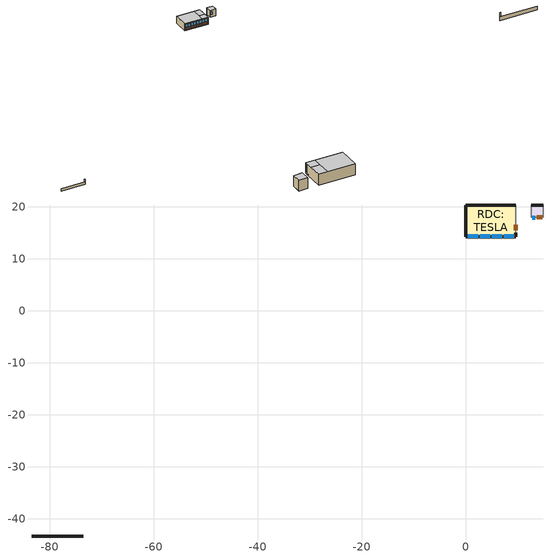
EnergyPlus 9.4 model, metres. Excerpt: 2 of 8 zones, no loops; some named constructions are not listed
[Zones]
RDC:LOCALTECH
 floor outside (NR3 - Plancher - externe): 14.88,17.96 12.53,17.96 12.53,20.36 14.88,20.36 z0.03
 wall outside (NR3 - Nord): 14.88,20.36 12.53,20.36 z0.03:2.92
 wall outside (LinearBridgingConstruction): -73.6,-43.29 -73.83,-43.29 z-12.2:-11.2
 wall to RDC:HALLRDC (NR3 - Cloisons interieures): 12.53,17.96 14.88,17.96 z0.03:2.92
 wall to RDC:HALLRDC (NR3 - Cloison interieur coupe feu): 12.53,20.36 12.53,17.96 z0.03:2.92
 wall to RDC:LUMIERE (NR3 - Cloisons interieures): 14.88,17.96 14.88,20.36 z0.03:2.92
 window inside (NR3 - vitrage intern - 1001): 12.76,17.9 13.28,17.9 z1.23:2.3
 door inside (NR 3 - Portes_Rev): 13.57,17.96 14.72,17.96 z0.2:2.34
 ceiling to Etage:LOCALSERVEURS (NR3 - Plancher - intermédiaire_Reversed): 12.53,17.96 14.88,17.96 14.88,20.36 12.53,20.36 z2.92
RDC:TESLA
 floor outside (NR3 - Plancher - externe): 9.59,14.3 -0.07,14.3 -0.07,20.36 9.59,20.36 z0.03
 wall outside (NR3 - Nord): 9.59,20.36 -0.07,20.36 z0.03:2.92
 wall outside (NR3 - Mur EST et OUEST SUD): -0.07,20.36 -0.07,14.3 9.59,14.3 9.59,15.02 z0.03:2.92
 wall outside (LinearBridgingConstruction): -73.6,-43.29 -83.5,-43.29 z-13.3:-12.3
 wall to RDC:HALLRDC (NR3 - Cloison interieur coupe feu): 9.59,15.02 9.59,20.36 z0.03:2.92
 window (SGG PLT XN 4/16/4 - 1006): 8.3,14.36 9.24,14.36 / 7.28,14.36 8.22,14.36 / 6,14.36 6.94,14.36 / 3.7,14.36 4.64,14.36 / 2.69,14.36 3.62,14.36 / 1.4,14.36 2.34,14.36 z1.25:2.52
 window (NR3 - Double vitrage feuilleté_Z-30 - 1007): 4.99,14.36 5.92,14.36 / 0.39,14.36 1.32,14.36 z1.25:2.52
 door inside (NR 3 - Portes_Rev): 9.59,15.46 9.59,16.61 z0.2:2.34
 door (NR3 - Panneaux avec émalit): 4.95,14.3 5.96,14.3 / 5.96,14.3 6.98,14.3 / 2.65,14.3 4.68,14.3 / 7.24,14.3 9.28,14.3 / 0.35,14.3 2.38,14.3 z0.21:1.2
 ceiling to RDC:HALLRDC (NR3 - Plafond_RdC_Reversed_Rev): 7.24,14.3 9.59,14.3 9.59,16.6 7.24,16.6 z2.92
 ceiling to Etage:BUREAUETAGE (NR3 - Plancher - intermédiaire_Reversed): 7.24,16.6 9.59,16.6 9.59,20.36 7.24,20.36 z2.92
 ceiling to Etage:NOBEL (NR3 - Plancher - intermédiaire_Reversed): -0.07,14.3 7.24,14.3 7.24,20.36 -0.07,20.36 z2.92
[MaterialProperty:GlazingSpectralData]
Saint-Gobain Glass SGG VISION-LITE 44.2mm <VISION-LITE 44.2mm.SGG>: Wavelength 1 {micron}=0.3; Transmittance 1=0.003; Front Reflectance 1=0.173; Back Reflectance 1=0.171; Wavelength 2 {micron}=0.305; Transmittance 2=0.009; Front Reflectance 2=0.142; Back Reflectance 2=0.141; Wavelength 3 {micron}=0.31; Transmittance 3=0.001; Front Reflectance 3=0.121; Back Reflectance 3=0.122; Wavelength 4 {micron}=0.315; Transmittance 4=0; Front Reflectance 4=0.095; Back Reflectance 4=0.098; Wavelength 5 {micron}=0.32; Transmittance 5=0; Front Reflectance 5=0.078; Back Reflectance 5=0.077; N21=0.325; N22=0; N23=0.06; N24=0.061; N25=0.33; N26=0; N27=0.043; N28=0.044; N29=0.335; N30=0.001; N31=0.035; N32=0.036; N33=0.34; N34=0.003; N35=0.032; N36=0.034; N37=0.345; N38=0; N39=0.028; N40=0.025; N41=0.35; N42=0; N43=0.029; N44=0.025; N45=0.355; N46=0.001; N47=0.03; N48=0.028; N49=0.36; N50=0; N51=0.029; N52=0.03; N53=0.365; N54=0.001; N55=0.034; N56=0.033; N57=0.37; N58=0.001; N59=0.033; N60=0.034; N61=0.375; N62=0.016; N63=0.033; N64=0.034; N65=0.38; N66=0.104; N67=0.035; N68=0.036; N69=0.385; N70=0.305; N71=0.038; N72=0.038; N73=0.39; N74=0.601; N75=0.046; N76=0.046; N77=0.395; N78=0.698; N79=0.049; N80=0.049; N81=0.4; N82=0.798; N83=0.052; N84=0.053; N85=0.405; N86=0.816; N87=0.05; N88=0.05; N89=0.41; N90=0.834; N91=0.048; N92=0.047; N93=0.415; N94=0.846; N95=0.044; N96=0.044; N97=0.42; N98=0.856; N99=0.04; N100=0.041; N101=0.425; N102=0.867; N103=0.037; N104=0.037; N105=0.43; N106=0.874; N107=0.034; N108=0.034; N109=0.435; N110=0.885; N111=0.031; N112=0.031; N113=0.44; N114=0.892; N115=0.029; N116=0.028; N117=0.445; N118=0.9; N119=0.025; N120=0.025; N121=0.45; N122=0.909; N123=0.023; N124=0.023; N125=0.455; N126=0.913; N127=0.02; N128=0.02; N129=0.46; N130=0.918; N131=0.018; N132=0.018; N133=0.465; N134=0.924; N135=0.017; N136=0.017; N137=0.47; N138=0.929; N139=0.016; N140=0.015; N141=0.475; N142=0.933; N143=0.015; N144=0.014; N145=0.48; N146=0.936; N147=0.015; N148=0.015; N149=0.485; N150=0.94; N151=0.015; N152=0.014; N153=0.49; N154=0.942; N155=0.014; N156=0.013; N157=0.495; N158=0.944; N159=0.014; N160=0.014; N161=0.5; N162=0.947; N163=0.013; N164=0.014; N165=0.505; N166=0.949; N167=0.014; N168=0.014; N169=0.51; N170=0.951; N171=0.014; N172=0.015; N173=0.515; N174=0.953; N175=0.013; N176=0.013; N177=0.52; N178=0.956; N179=0.013; N180=0.013; N181=0.525; N182=0.956; N183=0.014; N184=0.013; N185=0.53; N186=0.955; N187=0.014; N188=0.013; N189=0.535; N190=0.955; N191=0.013; N192=0.013; N193=0.54; N194=0.954; N195=0.013; N196=0.014; N197=0.545; N198=0.955; N199=0.013; N200=0.012; N201=0.55; N202=0.955; N203=0.013; N204=0.013; N205=0.555; N206=0.953; N207=0.013; N208=0.012; N209=0.56; N210=0.951; N211=0.011; N212=0.012; N213=0.565; N214=0.949; N215=0.011; N216=0.011; N217=0.57; N218=0.946; N219=0.011; N220=0.011; N221=0.575; N222=0.949; N223=0.01; N224=0.01; N225=0.58; N226=0.952; N227=0.01; N228=0.01; N229=0.585; N230=0.953; N231=0.01; N232=0.01; N233=0.59; N234=0.953; N235=0.008; N236=0.008; N237=0.595; N238=0.951; N239=0.007; N240=0.006; N241=0.6; N242=0.951; N243=0.007; N244=0.007; N245=0.605; N246=0.953; N247=0.007; N248=0.007; N249=0.61; N250=0.954; N251=0.006; N252=0.006; N253=0.615; N254=0.953; N255=0.006; N256=0.006; N257=0.62; N258=0.95; N259=0.004; N260=0.004; N261=0.625; N262=0.949; N263=0.004; N264=0.005; N265=0.63; N266=0.948; N267=0.004; N268=0.004; N269=0.635; N270=0.949; N271=0.004; N272=0.004; N273=0.64; N274=0.95; N275=0.004; N276=0.004; N277=0.645; N278=0.947; N279=0.004; N280=0.004; N281=0.65; N282=0.943; N283=0.004; N284=0.004; N285=0.655; N286=0.944; N287=0.005; N288=0.005; N289=0.66; N290=0.941; N291=0.004; N292=0.004; N293=0.665; N294=0.939; N295=0.004; N296=0.005; N297=0.67; N298=0.937; N299=0.007; N300=0.006; N301=0.675; N302=0.932; N303=0.006; N304=0.006; N305=0.68; N306=0.928; N307=0.006; N308=0.006; N309=0.685; N310=0.924; N311=0.007; N312=0.006; N313=0.69; N314=0.92; N315=0.008; N316=0.008; N317=0.695; N318=0.919; N319=0.01; N320=0.009; N321=0.7; N322=0.917; N323=0.011; N324=0.01; N325=0.705; N326=0.913; N327=0.012; N328=0.012; N329=0.71; N330=0.909; N331=0.014; N332=0.014; N333=0.715; N334=0.907; N335=0.016; N336=0.017; N337=0.72; N338=0.904; N339=0.017; N340=0.018; N341=0.725; N342=0.903; N343=0.021; N344=0.021; N345=0.73; N346=0.899; N347=0.022; N348=0.022; N349=0.735; N350=0.889; N351=0.024; N352=0.024; N353=0.74; N354=0.879; N355=0.025; N356=0.025; N357=0.745; N358=0.879; N359=0.028; N360=0.027; N361=0.75; N362=0.878; N363=0.03; N364=0.029; N365=0.755; N366=0.879; N367=0.031; N368=0.032; N369=0.76; N370=0.879; N371=0.036; N372=0.034; N373=0.765; N374=0.878; N375=0.038; N376=0.038; N377=0.77; N378=0.873; N379=0.04; N380=0.041; N381=0.775; N382=0.861; N383=0.043; N384=0.043; N385=0.78; N386=0.85; N387=0.047; N388=0.045; N389=0.785; N390=0.843; N391=0.049; N392=0.049; N393=0.79; N394=0.838; N395=0.049; N396=0.051; N397=0.795; N398=0.831; N399=0.054; N400=0.054; N401=0.8; N402=0.825; N403=0.054; N404=0.056; N405=0.805; N406=0.819; N407=0.061; N408=0.06; N409=0.81; N410=0.813; N411=0.061; N412=0.062; N413=0.815; N414=0.807; N415=0.064; N416=0.066; N417=0.82; N418=0.805; N419=0.071; N420=0.071; N421=0.825; N422=0.8; N423=0.071; N424=0.07; N425=0.83; N426=0.793; N427=0.074; N428=0.074; N429=0.835; N430=0.791; N431=0.076; N432=0.077; N433=0.84; N434=0.784; N435=0.081; N436=0.083; N437=0.845; N438=0.779; N439=0.083; N440=0.085; N441=0.85; N442=0.776; N443=0.084; N444=0.083; N445=0.855; N446=0.771; N447=0.087; N448=0.087; N449=0.86; N450=0.773; N451=0.091; N452=0.095; N453=0.865; N454=0.77; N455=0.101; N456=0.098; N457=0.87; N458=0.767; N459=0.096; N460=0.091; N461=0.875; N462=0.761; N463=0.102; N464=0.103; N465=0.88; N466=0.768; N467=0.115; N468=0.113; N469=0.885; N470=0.77; N471=0.115; N472=0.111; N473=0.89; N474=0.761; N475=0.113; N476=0.115; N477=0.895; N478=0.764; N479=0.121; N480=0.123; N481=0.9; N482=0.756; N483=0.124; N484=0.123; N485=0.905; N486=0.754; N487=0.123; N488=0.121; N489=0.91; N490=0.744; N491=0.125; N492=0.126; N493=0.915; N494=0.74; N495=0.127; N496=0.128; N497=0.92; N498=0.734; N499=0.133; N500=0.132; N501=0.925; N502=0.732; N503=0.134; N504=0.135; N505=0.93; N506=0.728; N507=0.137; N508=0.138; N509=0.935; N510=0.723; N511=0.14; N512=0.141; N513=0.94; N514=0.718; N515=0.143; N516=0.143; N517=0.945; N518=0.715; N519=0.144; N520=0.144; N521=0.95; N522=0.711; N523=0.148; N524=0.147; N525=0.955; N526=0.71; N527=0.151; N528=0.15; N529=0.96; N530=0.706; N531=0.153; N532=0.151; N533=0.965; N534=0.704; N535=0.154; N536=0.153; N537=0.97; N538=0.702; N539=0.155; N540=0.155; N541=0.975; N542=0.698; N543=0.156; N544=0.155; N545=0.98; N546=0.695; N547=0.158; N548=0.157; N549=0.985; N550=0.694; N551=0.16; N552=0.16; N553=0.99; N554=0.69; N555=0.162; N556=0.161; N557=0.995; N558=0.688; N559=0.163; N560=0.164; N561=1; N562=0.686; N563=0.165; N564=0.165; N565=1.005; N566=0.684; N567=0.167; N568=0.167; N569=1.01; N570=0.683; N571=0.169; N572=0.169; N573=1.015; N574=0.68; N575=0.171; N576=0.171; N577=1.02; N578=0.68; N579=0.174; N580=0.174; N581=1.025; N582=0.677; N583=0.177; N584=0.176; N585=1.03; N586=0.676; N587=0.18; N588=0.179; N589=1.035; N590=0.674; N591=0.182; N592=0.181; N593=1.04; N594=0.671; N595=0.184; N596=0.184; N597=1.045; N598=0.67; N599=0.186; N600=0.186; N601=1.05; N602=0.667; N603=0.188; N604=0.187; N605=1.055; N606=0.665; N607=0.189; N608=0.188; N609=1.06; N610=0.663; N611=0.19; N612=0.189; N613=1.065; N614=0.66; N615=0.191; N616=0.19; N617=1.07; N618=0.657; N619=0.191; N620=0.191; N621=1.075; N622=0.654; N623=0.191; N624=0.191; N625=1.08; N626=0.65; N627=0.191; N628=0.19; N629=1.085; N630=0.648; N631=0.192; N632=0.191; N633=1.09; N634=0.646; N635=0.193; N636=0.192; N637=1.095; N638=0.643; N639=0.194; N640=0.193; N641=1.1; N642=0.64; N643=0.195; N644=0.193; N645=1.105; N646=0.638; N647=0.196; N648=0.195; N649=1.11; N650=0.636; N651=0.196; N652=0.196; N653=1.115; N654=0.633; N655=0.198; N656=0.197; N657=1.12; N658=0.632; N659=0.2; N660=0.199; N661=1.125; N662=0.631; N663=0.202; N664=0.201; N665=1.13; N666=0.629; N667=0.202; N668=0.202; N669=1.135; N670=0.628; N671=0.204; N672=0.205; N673=1.14; N674=0.625; N675=0.206; N676=0.205; N677=1.145; N678=0.623; N679=0.207; N680=0.207; N681=1.15; N682=0.622; N683=0.209; N684=0.208; N685=1.155; N686=0.616; N687=0.208; N688=0.208; N689=1.16; N690=0.612; N691=0.208; N692=0.208; N693=1.165; N694=0.606; N695=0.207; N696=0.207; N697=1.17; N698=0.601; N699=0.206; N700=0.206; N701=1.175; N702=0.596; N703=0.206; N704=0.206; N705=1.18; N706=0.591; N707=0.206; N708=0.205; N709=1.185; N710=0.586; N711=0.205; N712=0.205; N713=1.19; N714=0.58; N715=0.205; N716=0.205; N717=1.195; N718=0.575; N719=0.204; N720=0.204; N721=1.2; N722=0.57; N723=0.204; N724=0.204; N725=1.205; N726=0.575; N727=0.206; N728=0.205; N729=1.21; N730=0.579; N731=0.208; N732=0.208; N733=1.215; N734=0.583; N735=0.21; N736=0.21; N737=1.22; N738=0.587; N739=0.212; N740=0.212; N741=1.225; N742=0.592; N743=0.215; N744=0.214; N745=1.23; N746=0.595; N747=0.217; N748=0.217; N749=1.235; N750=0.599; N751=0.218; N752=0.218; N753=1.24; N754=0.604; N755=0.22; N756=0.22; N757=1.245; N758=0.608; N759=0.222; N760=0.222; N761=1.25; N762=0.611; N763=0.225; N764=0.225; N765=1.255; N766=0.612; N767=0.226; N768=0.225; N769=1.26; N770=0.614; N771=0.228; N772=0.227; N773=1.265; N774=0.615; N775=0.229; N776=0.228; N777=1.27; N778=0.616; N779=0.231; N780=0.23; N781=1.275; N782=0.618; N783=0.232; N784=0.231; N785=1.28; N786=0.619; N787=0.233; N788=0.232; N789=1.285; N790=0.62; N791=0.234; N792=0.234; N793=1.29; N794=0.622; N795=0.236; N796=0.236; N797=1.295; N798=0.624; N799=0.238; N800=0.237; N801=1.3; N802=0.625; N803=0.238; N804=0.238; N805=1.305; N806=0.624; N807=0.24; N808=0.239; N809=1.31; N810=0.622; N811=0.239; N812=0.238; N813=1.315; N814=0.62; N815=0.238; N816=0.237; N817=1.32; N818=0.619; N819=0.238; N820=0.238; N821=1.325; N822=0.618; N823=0.238; N824=0.238; N825=1.33; N826=0.615; N827=0.237; N828=0.238; N829=1.335; N830=0.614; N831=0.237; N832=0.237; N833=1.34; N834=0.612; N835=0.237; N836=0.237; N837=1.345; N838=0.611; N839=0.237; N840=0.237; N841=1.35; N842=0.609; N843=0.237; N844=0.237; N845=1.355; N846=0.606; N847=0.236; N848=0.236; N849=1.36; N850=0.602; N851=0.236; N852=0.236; N853=1.365; N854=0.598; N855=0.235; N856=0.235; N857=1.37; N858=0.595; N859=0.235; N860=0.234; N861=1.375; N862=0.592; N863=0.234; N864=0.233; N865=1.38; N866=0.588; N867=0.233; N868=0.232; N869=1.385; N870=0.585; N871=0.232; N872=0.232; N873=1.39; N874=0.581; N875=0.232; N876=0.232; N877=1.395; N878=0.578; N879=0.231; N880=0.231; N881=1.4; N882=0.575; N883=0.23; N884=0.231; N885=1.405; N886=0.573; N887=0.23; N888=0.23; N889=1.41; N890=0.571; N891=0.23; N892=0.229; N893=1.415; N894=0.568; N895=0.229; N896=0.229; N897=1.42; N898=0.566; N899=0.229; N900=0.228; N901=1.425; N902=0.564; N903=0.229; N904=0.228; N905=1.43; N906=0.562; N907=0.229; N908=0.228; N909=1.435; N910=0.559; N911=0.228; N912=0.227; N913=1.44; N914=0.556; N915=0.228; N916=0.227; N917=1.445; N918=0.555; N919=0.227; N920=0.227; N921=1.45; N922=0.552; N923=0.227; N924=0.226; N925=1.455; N926=0.556; N927=0.228; N928=0.227; N929=1.46; N930=0.56; N931=0.228; N932=0.227; N933=1.465; N934=0.565; N935=0.229; N936=0.229; N937=1.47; N938=0.569; N939=0.23; N940=0.23; N941=1.475; N942=0.574; N943=0.231; N944=0.23; N945=1.48; N946=0.578; N947=0.233; N948=0.232; N949=1.485; N950=0.581; N951=0.233; N952=0.233; N953=1.49; N954=0.585; N955=0.234; N956=0.233; N957=1.495; N958=0.589; N959=0.235; N960=0.234; N961=1.5; N962=0.593; N963=0.235; N964=0.234; N965=1.505; N966=0.594; N967=0.235; N968=0.235; N969=1.51; N970=0.597; N971=0.236; N972=0.236; N973=1.515; N974=0.598; N975=0.237; N976=0.236; N977=1.52; N978=0.6; N979=0.238; N980=0.237; N981=1.525; N982=0.602; N983=0.239; N984=0.238; N985=1.53; N986=0.603; N987=0.24; N988=0.239; N989=1.535; N990=0.604; N991=0.24; N992=0.24; N993=1.54; N994=0.606; N995=0.24; N996=0.24; N997=1.545; N998=0.608; N999=0.241; N1000=0.24; N1001=1.55; N1002=0.609; N1003=0.241; N1004=0.241; N1005=1.555; N1006=0.611; N1007=0.241; N1008=0.241; N1009=1.56; N1010=0.612; N1011=0.242; N1012=0.242; N1013=1.565; N1014=0.614; N1015=0.241; N1016=0.241; N1017=1.57; N1018=0.616; N1019=0.241; N1020=0.241; N1021=1.575; N1022=0.617; N1023=0.241; N1024=0.241; N1025=1.58; N1026=0.618; N1027=0.241; N1028=0.241; N1029=1.585; N1030=0.62; N1031=0.241; N1032=0.241; N1033=1.59; N1034=0.622; N1035=0.242; N1036=0.241; N1037=1.595; N1038=0.623; N1039=0.242; N1040=0.241; N1041=1.6; N1042=0.625; N1043=0.241; N1044=0.241; N1045=1.605; N1046=0.625; N1047=0.242; N1048=0.241; N1049=1.61; N1050=0.625; N1051=0.242; N1052=0.241; N1053=1.615; N1054=0.624; N1055=0.242; N1056=0.24; N1057=1.62; N1058=0.624; N1059=0.241; N1060=0.24; N1061=1.625; N1062=0.624; N1063=0.241; N1064=0.24; N1065=1.63; N1066=0.623; N1067=0.241; N1068=0.24; N1069=1.635; N1070=0.623; N1071=0.241; N1072=0.24; N1073=1.64; N1074=0.623; N1075=0.241; N1076=0.24; N1077=1.645; N1078=0.621; N1079=0.24; N1080=0.239; N1081=1.65; N1082=0.621; N1083=0.24; N1084=0.239; N1085=1.655; N1086=0.599; N1087=0.236; N1088=0.235; N1089=1.66; N1090=0.575; N1091=0.23; N1092=0.23; N1093=1.665; N1094=0.551; N1095=0.224; N1096=0.224; N1097=1.67; N1098=0.529; N1099=0.219; N1100=0.218; N1101=1.675; N1102=0.506; N1103=0.213; N1104=0.213; N1105=1.68; N1106=0.482; N1107=0.208; N1108=0.207; N1109=1.685; N1110=0.459; N1111=0.202; N1112=0.201; N1113=1.69; N1114=0.435; N1115=0.197; N1116=0.196; N1117=1.695; N1118=0.412; N1119=0.191; N1120=0.19; N1121=1.7; N1122=0.388; N1123=0.185; N1124=0.183; N1125=1.705; N1126=0.389; N1127=0.185; N1128=0.184; N1129=1.71; N1130=0.39; N1131=0.184; N1132=0.184; N1133=1.715; N1134=0.39; N1135=0.184; N1136=0.184; N1137=1.72; N1138=0.392; N1139=0.185; N1140=0.184; N1141=1.725; N1142=0.394; N1143=0.184; N1144=0.183; N1145=1.73; N1146=0.394; N1147=0.184; N1148=0.183; N1149=1.735; N1150=0.395; N1151=0.184; N1152=0.184; N1153=1.74; N1154=0.397; N1155=0.185; N1156=0.185; N1157=1.745; N1158=0.398; N1159=0.184; N1160=0.184; N1161=1.75; N1162=0.399; N1163=0.184; N1164=0.184; N1165=1.755; N1166=0.411; N1167=0.186; N1168=0.185; N1169=1.76; N1170=0.423; N1171=0.188; N1172=0.186; N1173=1.765; N1174=0.436; N1175=0.189; N1176=0.189; N1177=1.77; N1178=0.447; N1179=0.19; N1180=0.191; N1181=1.775; N1182=0.459; N1183=0.193; N1184=0.192; N1185=1.78; N1186=0.472; N1187=0.196; N1188=0.195; N1189=1.785; N1190=0.483; N1191=0.196; N1192=0.195; N1193=1.79; N1194=0.495; N1195=0.196; N1196=0.196; N1197=1.795; N1198=0.508; N1199=0.199; N1200=0.199; N1201=1.8; N1202=0.52; N1203=0.202; N1204=0.202; N1205=1.805; N1206=0.523; N1207=0.201; N1208=0.201; N1209=1.81; N1210=0.525; N1211=0.201; N1212=0.201; N1213=1.815; N1214=0.529; N1215=0.203; N1216=0.203; N1217=1.82; N1218=0.532; N1219=0.202; N1220=0.203; N1221=1.825; N1222=0.533; N1223=0.202; N1224=0.202; N1225=1.83; N1226=0.535; N1227=0.202; N1228=0.202; N1229=1.835; N1230=0.537; N1231=0.201; N1232=0.202; N1233=1.84; N1234=0.54; N1235=0.201; N1236=0.201; N1237=1.845; N1238=0.54; N1239=0.201; N1240=0.201; N1241=1.85; N1242=0.544; N1243=0.201; N1244=0.203; N1245=1.855; N1246=0.544; N1247=0.203; N1248=0.203; N1249=1.86; N1250=0.545; N1251=0.203; N1252=0.204; N1253=1.865; N1254=0.541; N1255=0.201; N1256=0.201; N1257=1.87; N1258=0.542; N1259=0.203; N1260=0.202; N1261=1.875; N1262=0.541; N1263=0.202; N1264=0.203; N1265=1.88; N1266=0.541; N1267=0.203; N1268=0.202; N1269=1.885; N1270=0.539; N1271=0.203; N1272=0.201; N1273=1.89; N1274=0.537; N1275=0.202; N1276=0.199; N1277=1.895; N1278=0.537; N1279=0.201; N1280=0.199; N1281=1.9; N1282=0.537; N1283=0.202; N1284=0.202; N1285=1.905; N1286=0.539; N1287=0.203; N1288=0.202; N1289=1.91; N1290=0.535; N1291=0.202; N1292=0.2; N1293=1.915; N1294=0.534; N1295=0.2; N1296=0.198; N1297=1.92; N1298=0.535; N1299=0.2; N1300=0.2; N1301=1.925; N1302=0.535; N1303=0.201; N1304=0.202; N1305=1.93; N1306=0.534; N1307=0.201; N1308=0.199; N1309=1.935; N1310=0.533; N1311=0.2; N1312=0.199; N1313=1.94; N1314=0.532; N1315=0.199; N1316=0.197; N1317=1.945; N1318=0.531; N1319=0.198; N1320=0.199; N1321=1.95; N1322=0.531; N1323=0.199; N1324=0.2; N1325=1.955; N1326=0.532; N1327=0.199; N1328=0.198; N1329=1.96; N1330=0.534; N1331=0.2; N1332=0.198; N1333=1.965; N1334=0.533; N1335=0.198; N1336=0.198; N1337=1.97; N1338=0.533; N1339=0.196; N1340=0.197; N1341=1.975; N1342=0.533; N1343=0.195; N1344=0.195; N1345=1.98; N1346=0.534; N1347=0.194; N1348=0.193; N1349=1.985; N1350=0.536; N1351=0.196; N1352=0.194; N1353=1.99; N1354=0.535; N1355=0.196; N1356=0.192; N1357=1.995; N1358=0.537; N1359=0.193; N1360=0.192; N1361=2; N1362=0.536; N1363=0.193; N1364=0.191; N1365=2.005; N1366=0.528; N1367=0.191; N1368=0.19; N1369=2.01; N1370=0.521; N1371=0.19; N1372=0.19; N1373=2.015; N1374=0.514; N1375=0.187; N1376=0.187; N1377=2.02; N1378=0.506; N1379=0.186; N1380=0.184; N1381=2.025; N1382=0.497; N1383=0.185; N1384=0.182; N1385=2.03; N1386=0.492; N1387=0.182; N1388=0.184; N1389=2.035; N1390=0.489; N1391=0.185; N1392=0.185; N1393=2.04; N1394=0.478; N1395=0.184; N1396=0.182; N1397=2.045; N1398=0.467; N1399=0.177; N1400=0.178; N1401=2.05; N1402=0.463; N1403=0.175; N1404=0.174; N1405=2.055; N1406=0.462; N1407=0.174; N1408=0.174; N1409=2.06; N1410=0.463; N1411=0.177; N1412=0.175; N1413=2.065; N1414=0.468; N1415=0.177; N1416=0.178; N1417=2.07; N1418=0.466; N1419=0.176; N1420=0.174; N1421=2.075; N1422=0.471; N1423=0.18; N1424=0.179; N1425=2.08; N1426=0.469; N1427=0.178; N1428=0.176; N1429=2.085; N1430=0.467; N1431=0.175; N1432=0.171; N1433=2.09; N1434=0.461; N1435=0.167; N1436=0.172; N1437=2.095; N1438=0.469; N1439=0.176; N1440=0.179; N1441=2.1; N1442=0.464; N1443=0.17; N1444=0.168; N1445=2.105; N1446=0.465; N1447=0.17; N1448=0.169; N1449=2.11; N1450=0.47; N1451=0.171; N1452=0.169; N1453=2.115; N1454=0.472; N1455=0.175; N1456=0.172; N1457=2.12; N1458=0.473; N1459=0.181; N1460=0.179; N1461=2.125; N1462=0.47; N1463=0.177; N1464=0.168; N1465=2.13; N1466=0.471; N1467=0.174; N1468=0.173; N1469=2.135; N1470=0.474; N1471=0.16; N1472=0.169; N1473=2.14; N1474=0.472; N1475=0.169; N1476=0.172; N1477=2.145; N1478=0.478; N1479=0.178; N1480=0.179; N1481=2.15; N1482=0.48; N1483=0.17; N1484=0.173; N1485=2.155; N1486=0.48; N1487=0.172; N1488=0.17; N1489=2.16; N1490=0.481; N1491=0.174; N1492=0.171; N1493=2.165; N1494=0.475; N1495=0.163; N1496=0.168; N1497=2.17; N1498=0.486; N1499=0.177; N1500=0.174; N1501=2.175; N1502=0.477; N1503=0.169; N1504=0.167; N1505=2.18; N1506=0.476; N1507=0.173; N1508=0.173; N1509=2.185; N1510=0.485; N1511=0.173; N1512=0.173; N1513=2.19; N1514=0.483; N1515=0.167; N1516=0.167; N1517=2.195; N1518=0.476; N1519=0.165; N1520=0.165; N1521=2.2; N1522=0.483; N1523=0.169; N1524=0.173; N1525=2.205; N1526=0.45; N1527=0.164; N1528=0.169; N1529=2.21; N1530=0.419; N1531=0.166; N1532=0.163; N1533=2.215; N1534=0.384; N1535=0.161; N1536=0.155; N1537=2.22; N1538=0.356; N1539=0.151; N1540=0.152; N1541=2.225; N1542=0.326; N1543=0.154; N1544=0.153; N1545=2.23; N1546=0.288; N1547=0.131; N1548=0.141; N1549=2.235; N1550=0.27; N1551=0.142; N1552=0.141; N1553=2.24; N1554=0.238; N1555=0.135; N1556=0.134; N1557=2.245; N1558=0.219; N1559=0.14; N1560=0.141; N1561=2.25; N1562=0.184; N1563=0.13; N1564=0.132; N1565=2.255; N1566=0.17; N1567=0.132; N1568=0.128; N1569=2.26; N1570=0.15; N1571=0.134; N1572=0.131; N1573=2.265; N1574=0.136; N1575=0.136; N1576=0.138; N1577=2.27; N1578=0.118; N1579=0.126; N1580=0.13; N1581=2.275; N1582=0.113; N1583=0.132; N1584=0.135; N1585=2.28; N1586=0.085; N1587=0.125; N1588=0.126; N1589=2.285; N1590=0.07; N1591=0.113; N1592=0.115; N1593=2.29; N1594=0.063; N1595=0.128; N1596=0.121; N1597=2.295; N1598=0.044; N1599=0.125; N1600=0.12; N1601=2.3; N1602=0.018; N1603=0.122; N1604=0.111; N1605=2.305; N1606=0.023; N1607=0.128; N1608=0.124; N1609=2.31; N1610=0.046; N1611=0.134; N1612=0.134; N1613=2.315; N1614=0.045; N1615=0.131; N1616=0.131; N1617=2.32; N1618=0.035; N1619=0.12; N1620=0.123; N1621=2.325; N1622=0.048; N1623=0.127; N1624=0.126; N1625=2.33; N1626=0.037; N1627=0.115; N1628=0.106; N1629=2.335; N1630=0.059; N1631=0.132; N1632=0.14; N1633=2.34; N1634=0.06; N1635=0.123; N1636=0.128; N1637=2.345; N1638=0.061; N1639=0.131; N1640=0.13; N1641=2.35; N1642=0.064; N1643=0.138; N1644=0.129; N1645=2.355; N1646=0.063; N1647=0.116; N1648=0.119; N1649=2.36; N1650=0.07; N1651=0.133; N1652=0.14; N1653=2.365; N1654=0.057; N1655=0.133; N1656=0.123; N1657=2.37; N1658=0.078; N1659=0.121; N1660=0.121; N1661=2.375; N1662=0.078; N1663=0.118; N1664=0.126; N1665=2.38; N1666=0.08; N1667=0.128; N1668=0.13; N1669=2.385; N1670=0.087; N1671=0.132; N1672=0.143; N1673=2.39; N1674=0.092; N1675=0.119; N1676=0.131; N1677=2.395; N1678=0.09; N1679=0.113; N1680=0.12; N1681=2.4; N1682=0.087; N1683=0.124; N1684=0.117; N1685=2.405; N1686=0.071; N1687=0.107; N1688=0.093; N1689=2.41; N1690=0.078; N1691=0.091; N1692=0.095; N1693=2.415; N1694=0.087; N1695=0.11; N1696=0.134; N1697=2.42; N1698=0.111; N1699=0.117; N1700=0.134; N1701=2.425; N1702=0.108; N1703=0.138; N1704=0.109; N1705=2.43; N1706=0.078; N1707=0.103; N1708=0.109; N1709=2.435; N1710=0.087; N1711=0.129; N1712=0.119; N1713=2.44; N1714=0.084; N1715=0.102; N1716=0.104; N1717=2.445; N1718=0.112; N1719=0.126; N1720=0.113; N1721=2.45; N1722=0.091; N1723=0.107; N1724=0.121; N1725=2.455; N1726=0.063; N1727=0.111; N1728=0.099; N1729=2.46; N1730=0.079; N1731=0.101; N1732=0.122; N1733=2.465; N1734=0.092; N1735=0.124; N1736=0.131; N1737=2.47; N1738=0.095; N1739=0.11; N1740=0.123; N1741=2.475; N1742=0.104; N1743=0.144; N1744=0.137; N1745=2.48; N1746=0.084; N1747=0.113; N1748=0.127; N1749=2.485; N1750=0.096; N1751=0.087; N1752=0.131; N1753=2.49; N1754=0.105; N1755=0.096; N1756=0.116; N1757=2.495; N1758=0.061; N1759=0.118; N1760=0.109; N1761=2.5; N1762=0.083; N1763=0.094; N1764=0.138
